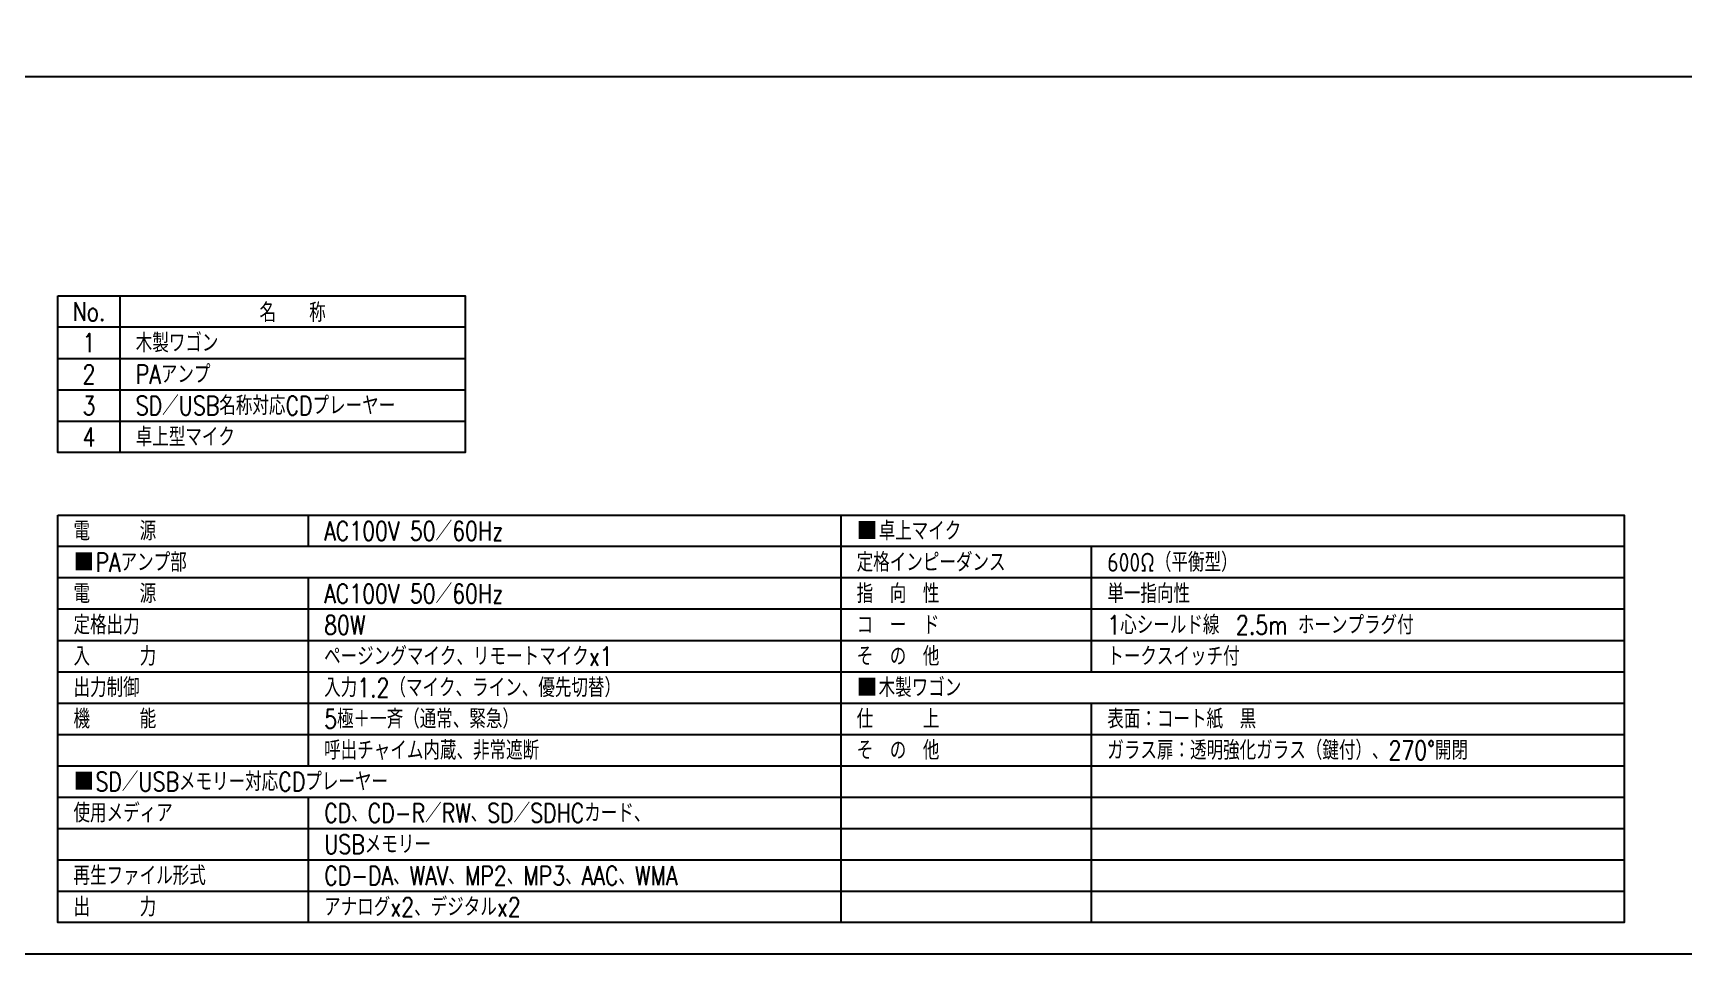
# Model space of a CAD drawing. Header units: millimetres. Extents: x 14 to 828, y 15 to 581.
# Drawn here: x 236 to 499.5, y 31.4 to 178.4 of the extents above; entities that cross this region are included whole.
import ezdxf
from ezdxf.enums import TextEntityAlignment as Align

# ---------------------------------------------------------------- set-up
doc = ezdxf.new("R2010")
doc.units = ezdxf.units.MM
doc.header["$LTSCALE"] = 0.2
doc.layers.add('1_文字', color=3, linetype='Continuous')
doc.layers.add('1_表', color=7, linetype='Continuous')
doc.styles.get("Standard").update_dxf_attribs({"font": 'simplex.shx', "width": 0.8, "bigfont": 'extfont2.shx'})

msp = doc.modelspace()

# ---------------------------------------------------------------- linework, layer by layer
at = {"layer": '1_表', "color": 6}
msp.add_line((13.5, 171.44), (827.5, 171.44), dxfattribs=at)
at = {"layer": '1_表', "linetype": 'Continuous'}
for p, q in [((249.93, 111.44), (249.93, 136.44)), ((305, 131.44), (240, 131.44)), ((240, 126.44), (305, 126.44)), ((240, 121.44), (305, 121.44)), ((240, 116.44), (305, 116.44)), ((280, 96.44), (280, 101.44)), ((490, 96.44), (240, 96.44)), ((405, 76.44), (405, 96.44)), ((490, 91.44), (240, 91.44)), ((280, 61.44), (280, 91.44)), ((490, 86.44), (240, 86.44)), ((240, 81.44), (490, 81.44)), ((240, 76.44), (490, 76.44)), ((240, 71.44), (490, 71.44)), ((405, 36.44), (405, 71.44)), ((240, 66.44), (490, 66.44)), ((240, 61.44), (490, 61.44)), ((240, 56.44), (490, 56.44)), ((280, 36.44), (280, 56.44)), ((240, 51.44), (490, 51.44)), ((240, 46.44), (490, 46.44)), ((240, 41.44), (490, 41.44))]:
    msp.add_line(p, q, dxfattribs=at)
at = {"layer": '1_表', "color": 2, "linetype": 'Continuous'}
msp.add_line((365, 36.44), (365, 101.44), dxfattribs=at)
at = {"layer": '1_表', "color": 6}
msp.add_lwpolyline([(13.5, 31.44), (827.5, 31.44), (827.5, 581.44), (13.5, 581.44)], close=True, dxfattribs=at)
at = {"layer": '1_表', "color": 2, "linetype": 'Continuous'}
for points in [[(240, 136.44), (305, 136.44), (305, 111.44), (240, 111.44)], [(240, 101.44), (490, 101.44), (490, 36.44), (240, 36.44)]]:
    msp.add_lwpolyline(points, close=True, dxfattribs=at)

# ---------------------------------------------------------------- texts
at = {"layer": '1_文字', "width": 0.8}
for s, p in [('No.', (244.97, 133.94)), ('名\u3000\u3000称', (277.47, 133.94)), ('1', (244.97, 128.94)), ('2', (244.97, 123.94)), ('3', (244.97, 118.94)), ('4', (244.97, 113.94))]:
    msp.add_text(s, height=3, dxfattribs=at).set_placement(p, align=Align.MIDDLE)
for s, p in [('木製ワゴン', (252.43, 127.44)), ('PAアンプ', (252.43, 122.44)), ('SD／USB名称対応CDプレーヤー', (252.43, 117.44)), ('卓上型マイク', (252.43, 112.44)), ('電\u3000\u3000\u3000源', (242.5, 97.44)), ('AC100V 50／60Hz', (282.5, 97.44)), ('卓上マイク', (371, 97.44)), ('PAアンプ部', (246, 92.44)), ('定格インピーダンス', (367.5, 92.44)), ('600Ω（平衡型）', (407.5, 92.44)), ('電\u3000\u3000\u3000源', (242.5, 87.44)), ('AC100V 50／60Hz', (282.5, 87.44)), ('指\u3000向\u3000性', (367.5, 87.44)), ('単一指向性', (407.5, 87.44)), ('定格出力', (242.5, 82.44)), ('80W', (282.5, 82.44)), ('コ\u3000ー\u3000ド', (367.5, 82.44)), ('1心シールド線\u30002.5m ホーンプラグ付', (407.5, 82.44)), ('入\u3000\u3000\u3000力', (242.5, 77.44)), ('ページングマイク、リモートマイクx1', (282.5, 77.44)), ('そ\u3000の\u3000他', (367.5, 77.44)), ('トークスイッチ付', (407.5, 77.44)), ('出力制御', (242.5, 72.44)), ('入力1.2（マイク、ライン、優先切替）', (282.5, 72.44)), ('木製ワゴン', (371, 72.44)), ('機\u3000\u3000\u3000能', (242.5, 67.44)), ('5極＋一斉（通常、緊急）', (282.5, 67.44)), ('仕\u3000\u3000\u3000上', (367.5, 67.44)), ('表面：コート紙\u3000黒', (407.5, 67.44)), ('呼出チャイム内蔵、非常遮断', (282.5, 62.44)), ('そ\u3000の\u3000他', (367.5, 62.44)), ('ガラス扉：透明強化ガラス（鍵付）、270°開閉', (407.5, 62.44)), ('SD／USBメモリー対応CDプレーヤー', (246, 57.44)), ('使用メディア', (242.5, 52.44)), ('CD、CD-R／RW、SD／SDHCカード、', (282.5, 52.44)), ('USBメモリー', (282.5, 47.44)), ('再生ファイル形式', (242.5, 42.44)), ('CD-DA、WAV、MP2、MP3、AAC、WMA', (282.5, 42.44)), ('出\u3000\u3000\u3000力', (242.5, 37.44)), ('アナログx2、デジタルx2', (282.5, 37.44))]:
    msp.add_text(s, height=3, dxfattribs=at).set_placement(p)
at = {"layer": '1_文字'}
for p in [(367.5, 97.44), (242.5, 92.44), (367.5, 72.44), (242.5, 57.44)]:
    msp.add_text('■', height=3, dxfattribs=at).set_placement(p)

doc.saveas('drawing.dxf')
